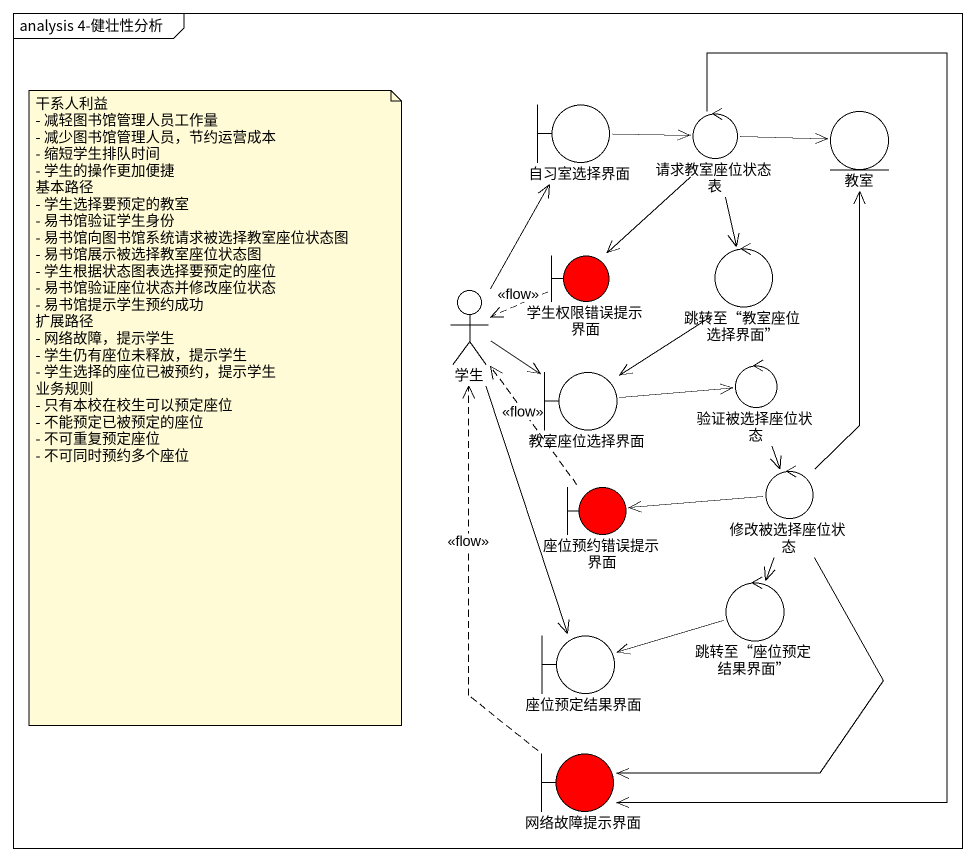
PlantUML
@startuml
mainframe analysis 4-健壮性分析
boundary 自习室选择界面
control 请求教室座位状态表
entity 教室
boundary 学生权限错误提示界面 #FF0000
control "跳转至“教室座位选择界面”" as 跳转至_教室座位选择界面
actor 学生
boundary 教室座位选择界面
control 验证被选择座位状态
boundary 座位预约错误提示界面 #FF0000
control 修改被选择座位状态
control "跳转至“座位预定结果界面”" as 跳转至_座位预定结果界面
boundary 座位预定结果界面
boundary 网络故障提示界面 #FF0000
自习室选择界面 -right-> 请求教室座位状态表
请求教室座位状态表 -right-> 教室
请求教室座位状态表 --> 学生权限错误提示界面
请求教室座位状态表 --> 跳转至_教室座位选择界面
请求教室座位状态表 --> 网络故障提示界面
学生权限错误提示界面 .left.> 学生 : <<flow>>
跳转至_教室座位选择界面 --> 教室座位选择界面
学生 -up-> 自习室选择界面
学生 -right-> 教室座位选择界面
学生 --> 座位预定结果界面
教室座位选择界面 -right-> 验证被选择座位状态
验证被选择座位状态 --> 修改被选择座位状态
座位预约错误提示界面 .up.> 学生 : <<flow>>
修改被选择座位状态 -up-> 教室
修改被选择座位状态 -left-> 座位预约错误提示界面
修改被选择座位状态 --> 跳转至_座位预定结果界面
修改被选择座位状态 --> 网络故障提示界面
跳转至_座位预定结果界面 -left-> 座位预定结果界面
网络故障提示界面 .up.> 学生 : <<flow>>
note as N1
  干系人利益
  - 减轻图书馆管理人员工作量
  - 减少图书馆管理人员，节约运营成本
  - 缩短学生排队时间
  - 学生的操作更加便捷
  基本路径
  - 学生选择要预定的教室
  - 易书馆验证学生身份
  - 易书馆向图书馆系统请求被选择教室座位状态图
  - 易书馆展示被选择教室座位状态图
  - 学生根据状态图表选择要预定的座位
  - 易书馆验证座位状态并修改座位状态
  - 易书馆提示学生预约成功
  扩展路径
  - 网络故障，提示学生
  - 学生仍有座位未释放，提示学生
  - 学生选择的座位已被预约，提示学生
  业务规则
  - 只有本校在校生可以预定座位
  - 不能预定已被预定的座位
  - 不可重复预定座位
  - 不可同时预约多个座位
end note
@enduml
